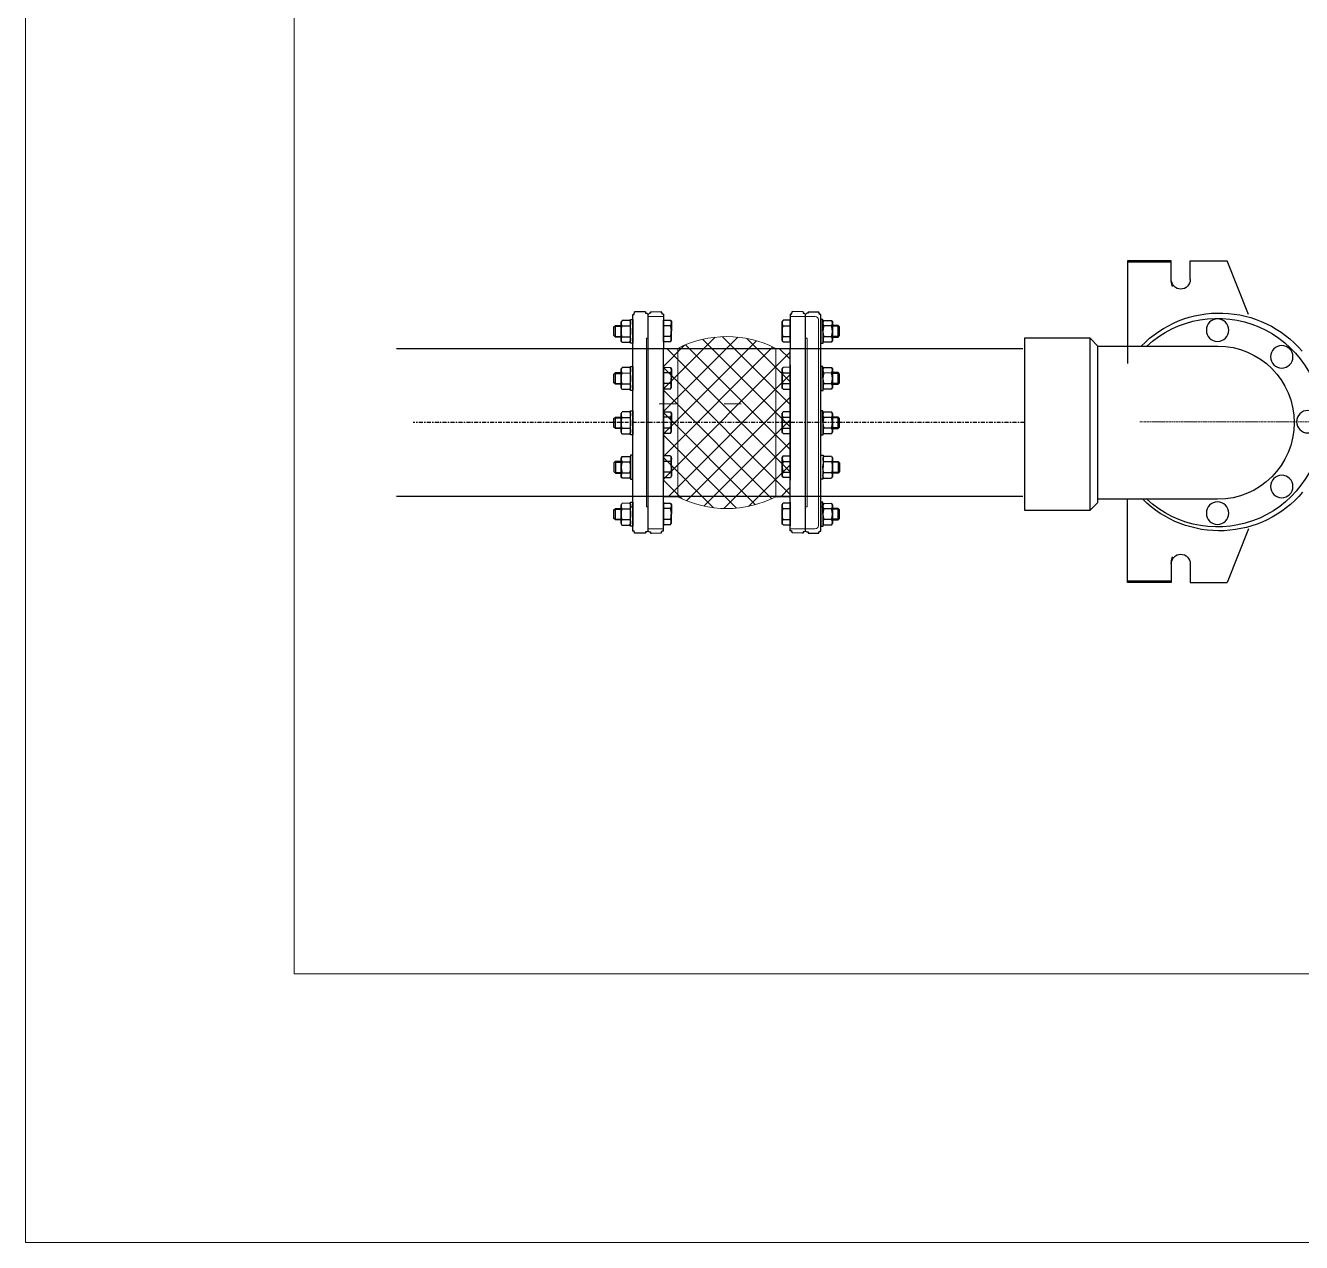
# Model space of a CAD drawing. Header units: millimetres. Extents: x -294625 to 2136527, y -251383 to 128331.
# Drawn here: x 2086064 to 2087014, y -31751 to -30845 of the extents above; entities that cross this region are included whole.
import ezdxf

# ---------------------------------------------------------------- set-up
doc = ezdxf.new("R2010")
doc.units = ezdxf.units.MM
doc.linetypes.add('CENTER', pattern=[3, 1.5, -0.5, 0.5, -0.5])
doc.linetypes.add('CONTINOUS', pattern=[0])
for name, color, linetype, lineweight in [('0-4', 250, 'Continuous', 5), ('01. CẤP NƯỚC LẠNH', 5, 'Continuous', 9), ('ICE-BP', 4, 'Continuous', 25), ('ICE-CENTER', 8, 'CENTER', 0), ('N2-PK-TB', 2, 'Continuous', 20), ('N4-OTHER1', 143, 'CONTINOUS', 15)]:
    doc.layers.add(name, color=color, linetype=linetype, lineweight=lineweight)
doc.layers.add('H-N-FITTING-35', color=2, linetype='Continuous')
doc.layers.add('ICE-CEN', color=8, linetype='CENTER')

# ---------------------------------------------------------------- blocks, each defined once
blk = doc.blocks.new('N-HOGGAMUA')
at = {"layer": 'N2-PK-TB'}
for points in [[(-316.6666666658712, -316.6666666670744), (316.6666666674428, -316.6666666670744), (316.6666666674428, 316.6666666662591), (-316.6666666658712, 316.6666666662591)], [(-249.9999999991851, -250.0000000004079), (250.0000000007567, -250.0000000004079), (250.0000000007567, 249.9999999995921), (-249.9999999992433, 249.9999999995921)]]:
    blk.add_lwpolyline(points, close=True, dxfattribs=at)
blk = doc.blocks.new('WPP')
at = {"layer": 'H-N-FITTING-35', "ltscale": 1000}
for p, q in [((137867.8900383522, -19824.61452372225, 5.101671538996662), (137806.674869258, -19848.78224829961, 5.101671538996662)), ((138111.4602864941, -19824.61452372225, 5.101671538996662), (138172.6754555884, -19848.78224829961, 5.101671538996662)), ((137806.6748692582, -19890.89679818391, 5.101671538996662), (137806.674869258, -19848.78224829961, 5.101671538996662)), ((138172.6754555879, -19890.89679818391, 5.101671538996662), (138172.6754555884, -19848.78224829961, 5.101671538996662)), ((137828.1929951864, -19890.89679818381, 5.101671538996662), (137806.6748692582, -19890.89679818391, 5.101671538996662)), ((138151.1573296599, -19890.89679818381, 5.101671538996662), (138172.6754555879, -19890.89679818391, 5.101671538996662)), ((137806.6748692584, -19912.41492411209, 5.101671538996662), (137806.6748692589, -19962.09057880922, 5.101671538996662)), ((137828.1929951867, -19912.41492411199, 5.101671538996662), (137806.6748692584, -19912.41492411209, 5.101671538996662)), ((137808.4811742709, -19912.41492411209, 5.101671538996662), (137808.4811742711, -19962.09057880918, 5.101671538996662)), ((137829.9993001989, -19912.4149241119, 5.101671538996662), (137808.4811742709, -19912.41492411209, 5.101671538996662)), ((138149.3510246472, -19912.4149241119, 5.101671538996662), (138170.8691505757, -19912.41492411209, 5.101671538996662)), ((138151.1573296597, -19912.41492411199, 5.101671538996662), (138172.6754555879, -19912.41492411209, 5.101671538996662)), ((138170.8691505757, -19912.41492411209, 5.101671538996662), (138170.8691505753, -19962.09057880918, 5.101671538996662)), ((138172.6754555879, -19912.41492411209, 5.101671538996662), (138172.6754555875, -19962.09057880922, 5.101671538996662)), ((137806.6748692589, -19962.09057880922, 5.101671538996662), (137901.5030146344, -19962.09057880854, 5.101671538996662)), ((137808.4811742711, -19962.09057880918, 5.101671538996662), (137901.5030146344, -19962.09057880849, 5.101671538996662)), ((138170.8691505753, -19962.09057880918, 5.101671538996662), (138055.876644141, -19962.09057880827, 5.101671538996662)), ((138172.6754555875, -19962.09057880922, 5.101671538996662), (138075.612105544, -19962.09057880849, 5.101671538996662))]:
    blk.add_line(p, q, dxfattribs=at)
for centre in [(137989.6751624232, -19757.13304738411, 5.101671538996662), (137916.0371838799, -19786.84874105311, 5.101671538996662), (138063.3131409665, -19786.84874105311, 5.101671538996662), (137885.6154023509, -19859.76447954289, 5.101671538996662), (138093.7349224952, -19859.76447954289, 5.101671538996662)]:
    blk.add_circle(centre, 12.76562754309999, dxfattribs=at)
for centre, radius, start, end in [((137988.5576796732, -19859.76447954289, 5.101671538996662), 118.6006671621937, 89.46013800716291, 222.775952313052), ((137988.5576796732, -19859.76447954289, 5.101671538996662), 118.6006671621937, 317.2238775557592, 89.46013800716291), ((137989.4061858577, -19857.71087513753, 5.101671538996662), 123.8007845188589, 130.2748624531986, 224.7620520992884), ((137989.4061858577, -19857.71087513753, 5.101671538996662), 123.8007845188589, 314.1331150621268, 49.39802250413911), ((137828.1929951867, -19901.65586114784, 5.101671538996662), 10.75906296411169, 270, 90), ((138151.1573296599, -19901.65586114784, 5.101671538996662), 10.75906296411169, 90, 270), ((137829.9993001989, -19901.65586114784, 5.101671538996662), 10.75906296411169, 270, 304.8512962602958), ((138149.3510246475, -19901.65586114784, 5.101671538996662), 10.75906296411169, 235.1487037397042, 270)]:
    blk.add_arc(centre, radius, start, end, dxfattribs=at)
at = {"layer": 'ICE-BP', "ltscale": 1000}
for p, q in [((137901.5030146337, -19859.76913900491, 5.101671538996662), (137901.5030146346, -19995.95842550977, 5.101671538996662)), ((138075.6121055442, -19995.95842550864, 5.101671538996662), (138075.6121055433, -19859.56036376228, 5.101671538996662)), ((137889.0327874392, -20004.84315494281, 5.101671538998995), (137897.9175168725, -19995.95842550977, 5.101671538998995)), ((137889.0327874392, -20004.84315494281, 5.101671538998995), (138084.4968349778, -20004.84315494154, 5.101671538998995)), ((137889.0327874394, -20079.47488218531, 5.101671538998995), (137889.0327874392, -20004.84315494281, 5.101671538998995)), ((137897.9175168725, -19995.95842550977, 5.101671538998995), (138075.6121055442, -19995.95842550864, 5.101671538998995)), ((138075.6121055442, -19995.95842550864, 5.101671538998995), (138084.4968349778, -20004.84315494154, 5.101671538998995)), ((138084.4968349778, -20004.84315494154, 5.101671538998995), (138084.4968349782, -20079.47488218409, 5.101671538998995)), ((138084.4968349782, -20079.47488218409, 5.101671538998995), (137889.0327874394, -20079.47488218531, 5.101671538998995)), ((137904.5575600856, -20081.31103877045, 5.101671538998651), (137904.5860417234, -20793.38504935915, 5.101671538970926)), ((138072.5575600856, -20081.31103877045, 5.101671538998651), (138072.5860437867, -20793.41022166381, 5.101671538970924))]:
    blk.add_line(p, q, dxfattribs=at)
blk.add_arc((137988.5576796732, -19859.76447954289, 5.101671538996662), 87.05466516408475, 0.1343406795807276, 180.0030666644117, dxfattribs=at)
at = {"layer": 'ICE-CEN', "ltscale": 3}
blk.add_line((137988.5575600883, -20079.47488218467, 5.101671538996317), (137988.6346818327, -20774.6518731673, 5.101671538993015), dxfattribs=at)
at = {"layer": 'ICE-CENTER', "color": 8}
blk.add_line((137989.6751624232, -19948.32940109535, 5.101671538996662), (137989.6751624232, -18678.53364438631, 5.101671538996662), dxfattribs=at)
blk = doc.blocks.new('ExpSin8')
h = blk.add_hatch()
h.set_pattern_fill('ANSI37', color=8, scale=198, angle=-1.272221872585407e-14, style=0)
h.set_pattern_definition([(44.99999999999999, (2.640000000001227, -165), (-17.50089283436705, 17.50089283436706), []), (135, (2.640000000001227, -165), (-17.50089283436706, -17.50089283436705), [])])
h.paths.add_polyline_path([(201.1600000000017, 115.3335341203565, 0.2403685120750965), (48.84000000000106, 115.3335341203565), (48.84000000000014, -115.3335341203565, 0.2403685120750964), (201.1600000000008, -115.3335341203565)])
h.paths.add_polyline_path([(26.39999999999963, -115.3335341203565), (48.84000000000015, -115.3335341203565), (48.84000000000106, 115.3335341203565), (26.40000000000056, 115.3335341203565)])
h.paths.add_polyline_path([(201.1600000000016, 115.3335341203565), (201.1600000000007, -115.3335341203565), (223.6000000000003, -115.3335341203565), (223.6000000000012, 115.3335341203565)])
for points in [[(2.640000000001227, -165), (26.40000000000054, -165), (26.40000000000056, 165), (2.640000000001247, 165)], [(247.3600000000015, -165), (223.6000000000013, -165), (223.6000000000013, 165), (247.3600000000015, 165)], [(2.640000000001245, 131), (9.175158733904648e-13, 131), (-8.021171617536571e-15, -131), (2.640000000000319, -131)], [(247.3600000000015, 131), (250.0000000000009, 131), (250, -131), (247.3600000000006, -131)]]:
    blk.add_lwpolyline(points, close=True)
at = {"color": 8}
for points in [[(26.40000000000055, 115.3335341203565), (48.84000000000106, 115.3335341203565), (48.84000000000014, -115.3335341203565), (26.39999999999963, -115.3335341203565)], [(223.6000000000013, 115.3335341203565), (201.1600000000017, 115.3335341203565), (201.1600000000008, -115.3335341203565), (223.6000000000004, -115.3335341203565)]]:
    blk.add_lwpolyline(points, close=True, dxfattribs=at)
for centre, start, end in [((125.0000000000009, -33.9366456874268), 62.96860828674399, 117.031391713256), ((125, 33.93664568742678), 242.968608286744, 297.031391713256)]:
    blk.add_arc(centre, 167.5766456874225, start, end)
blk = doc.blocks.new('NUT')
at = {"linetype": 'Continuous'}
for p, q in [((-14.70091237503925, 12.07607484380605), (-13.10062706212034, 13)), ((-14.70091237503925, 0.9239251561939454), (-13.10062706212034, 0)), ((-7.50555349946535, 1.106895198335224), (-7.505553499465123, 11.89310480166478)), ((7.505553499465123, 1.106895198335224), (7.505553499465123, 11.89310480166478)), ((14.70091237503925, 12.07607484380605), (13.10062706212034, 13)), ((14.70091237503925, 0.9239251561939454), (13.10062706212034, 0))]:
    blk.add_line(p, q, dxfattribs=at)
blk.add_lwpolyline([(-16.5, 16), (-16.5, 13), (16.5, 13), (16.5, 16)], close=True)
for points in [[(-15, 1.106895198335224), (-15, 11.89310480166478)], [(-13.10062706212034, 13), (13.10062706212034, 13)], [(-13.10062706212034, 0), (13.10062706212034, 0)], [(13.10062706212034, 0), (-13.10062706212011, 0)], [(15, 11.89310480166478), (15, 1.106895198335224)]]:
    blk.add_lwpolyline(points, dxfattribs=at)
for centre, radius, start, end in [((-11.25277674973267, 6.103728749386619), 6.896271250613385, 57.08669084495057, 122.9133091550494), ((-11.25277674973267, 6.896271250613381), 6.896271250613385, 237.0866908449506, 302.9133091550494), ((0, -13), 26, 73.22134511903967, 106.7786548809604), ((0, 26), 26, 253.2213451190396, 286.7786548809603), ((11.25277674973267, 6.103728749386619), 6.896271250613385, 57.08669084495057, 122.9133091550494), ((11.25277674973267, 6.896271250613381), 6.896271250613385, 237.0866908449506, 302.9133091550494)]:
    blk.add_arc(centre, radius, start, end, dxfattribs=at)

msp = doc.modelspace()

# ---------------------------------------------------------------- linework, layer by layer
at = {"layer": '0-4'}
for p, q in [((2086548.436814684, -31126.872438222, -0.4914801506429822), (2086535.793136524, -31126.872438222, -0.4914801506429822)), ((2086596.753974565, -31126.872438222, -0.4914801506429822), (2086584.110296404, -31126.872438222, -0.4914801506429822))]:
    msp.add_line(p, q, dxfattribs=at)
at = {"layer": '01. CẤP NƯỚC LẠNH', "elevation": -0.4914801506429822}
msp.add_lwpolyline([(2086644.76416319, -31219.92694185517), (2086644.764163189, -31061.87163304986), (2086651.948495321, -31061.87163304287, -0.414213562373095), (2086654.34327275, -31064.26641044888), (2086654.343272798, -31217.53216443729, -0.414213562373095), (2086651.948495549, -31219.92694184819)], format="xyb", close=True, dxfattribs=at)
at = {"layer": 'H-N-FITTING-35', "ltscale": 1000}
for p, q in [((2086538.963768201, -31063.91689851444), (2086538.919657507, -31081.69549597549)), ((2086544.389802129, -31064.89961722173), (2086544.885423454, -31065.76299853629)), ((2086627.915233828, -31064.89961722173), (2086627.419612502, -31065.76299853629)), ((2086633.341267756, -31063.91689851444), (2086633.38537845, -31081.69549597549)), ((2086544.281609917, -31068.77583898214), (2086538.951745435, -31068.76261499088)), ((2086544.885423454, -31065.76299853629), (2086544.850400561, -31079.87880308303)), ((2086544.850400561, -31079.87880308303), (2086544.885423454, -31065.76299853629)), ((2086627.419612502, -31065.76299853629), (2086627.454635396, -31079.87880308303)), ((2086627.454635396, -31079.87880308303), (2086627.419612502, -31065.76299853629)), ((2086628.02342604, -31068.77583898214), (2086633.353290522, -31068.76261499088)), ((2086544.261544755, -31076.86300349078), (2086538.931680273, -31076.84977949929)), ((2086544.350501072, -31080.73971439881), (2086544.850400561, -31079.87880308303)), ((2086627.954534885, -31080.73971439881), (2086627.454635396, -31079.87880308303)), ((2086628.043491202, -31076.86300349078), (2086633.373355684, -31076.84977949929)), ((2086538.963768201, -31098.95907064277), (2086538.919657507, -31116.7376681036)), ((2086538.941712854, -31098.01936380082, -0.7140397586749914), (2086538.941712854, -31183.77765733661, -0.7140397586749914)), ((2086544.389802129, -31099.94178934983), (2086544.885423454, -31100.80517066439)), ((2086544.885423454, -31100.80517066439), (2086544.850400561, -31114.92097521137)), ((2086544.850400561, -31114.92097521137), (2086544.885423454, -31100.80517066439)), ((2086627.915233828, -31099.94178934983), (2086627.419612502, -31100.80517066439)), ((2086627.419612502, -31100.80517066439), (2086627.454635396, -31114.92097521137)), ((2086627.454635396, -31114.92097521137), (2086627.419612502, -31100.80517066439)), ((2086633.341267756, -31098.95907064277), (2086633.38537845, -31116.7376681036)), ((2086633.363323103, -31098.01936380082, -0.7140397586749914), (2086633.363323103, -31183.77765733661, -0.7140397586749914)), ((2086544.261544755, -31111.90517561865), (2086538.931680273, -31111.89195162739)), ((2086544.281609917, -31103.81801111047), (2086538.951745435, -31103.80478711898)), ((2086628.02342604, -31103.81801111047), (2086633.353290522, -31103.80478711898)), ((2086628.043491202, -31111.90517561865), (2086633.373355684, -31111.89195162739)), ((2086544.350501072, -31115.78188652714), (2086544.850400561, -31114.92097521137)), ((2086627.954534885, -31115.78188652714), (2086627.454635396, -31114.92097521137)), ((2086538.963768201, -31132.01175160526), (2086538.919657507, -31149.79034906608)), ((2086544.281609917, -31136.87069207296), (2086538.951745435, -31136.85746808146)), ((2086544.389802129, -31132.99447031232), (2086544.885423454, -31133.85785162711)), ((2086544.885423454, -31133.85785162711), (2086544.850400561, -31147.97365617362)), ((2086544.850400561, -31147.97365617362), (2086544.885423454, -31133.85785162711)), ((2086627.915233828, -31132.99447031232), (2086627.419612502, -31133.85785162711)), ((2086627.419612502, -31133.85785162711), (2086627.454635396, -31147.97365617362)), ((2086627.454635396, -31147.97365617362), (2086627.419612502, -31133.85785162711)), ((2086628.02342604, -31136.87069207296), (2086633.353290522, -31136.85746808146)), ((2086633.341267756, -31132.01175160526), (2086633.38537845, -31149.79034906608)), ((2086544.261544755, -31144.95785658137), (2086538.931680273, -31144.94463258988)), ((2086544.350501072, -31148.83456748963), (2086544.850400561, -31147.97365617362)), ((2086627.954534885, -31148.83456748963), (2086627.454635396, -31147.97365617362)), ((2086628.043491202, -31144.95785658137), (2086633.373355684, -31144.94463258988)), ((2086538.968413967, -31182.68777046335), (2086538.922330349, -31164.90917800722)), ((2086544.353279945, -31165.86435690691), (2086544.853274968, -31166.7252127424)), ((2086544.889864319, -31180.84101331589), (2086544.853274968, -31166.7252127424)), ((2086544.853274968, -31166.7252127424), (2086544.889864319, -31180.84101331589)), ((2086627.415171638, -31180.84101331589), (2086627.451760989, -31166.7252127424)), ((2086627.451760989, -31166.7252127424), (2086627.415171638, -31180.84101331589)), ((2086627.951756012, -31165.86435690691), (2086627.451760989, -31166.7252127424)), ((2086633.33662199, -31182.68777046335), (2086633.382705608, -31164.90917800722)), ((2086544.264753835, -31169.74107766274), (2086538.934890853, -31169.75489311927)), ((2086544.285716444, -31177.82823989476), (2086538.955853463, -31177.8420553513)), ((2086628.019319513, -31177.82823989476), (2086633.349182494, -31177.8420553513)), ((2086628.040282122, -31169.74107766274), (2086633.370145104, -31169.75489311927)), ((2086544.394338808, -31181.70444962505), (2086544.889864319, -31180.84101331589)), ((2086627.910697149, -31181.70444962505), (2086627.415171638, -31180.84101331589)), ((2086514.976355732, -31203.6090734888), (2086516.157311097, -31203.60907348833)), ((2086538.963768201, -31200.01283813227), (2086538.919657507, -31217.7914355931)), ((2086544.281609917, -31204.87177859998), (2086538.951745435, -31204.85855460848)), ((2086544.389802129, -31200.99555683933), (2086544.885423454, -31201.85893815389)), ((2086544.885423454, -31201.85893815389), (2086544.850400561, -31215.97474270064)), ((2086544.850400561, -31215.97474270064), (2086544.885423454, -31201.85893815389)), ((2086627.915233828, -31200.99555683933), (2086627.419612502, -31201.85893815389)), ((2086627.419612502, -31201.85893815389), (2086627.454635396, -31215.97474270064)), ((2086627.454635396, -31215.97474270064), (2086627.419612502, -31201.85893815389)), ((2086628.02342604, -31204.87177859998), (2086633.353290522, -31204.85855460848)), ((2086633.341267756, -31200.01283813227), (2086633.38537845, -31217.7914355931)), ((2086657.328680224, -31203.6090734888), (2086656.14772486, -31203.60907348833)), ((2086544.261544755, -31212.95894310839), (2086538.931680273, -31212.94571911689)), ((2086544.350501072, -31216.83565401641), (2086544.850400561, -31215.97474270064)), ((2086627.954534885, -31216.83565401641), (2086627.454635396, -31215.97474270064)), ((2086628.043491202, -31212.95894310839), (2086633.373355684, -31212.94571911689))]:
    msp.add_line(p, q, dxfattribs=at)
at = {"layer": 'H-N-FITTING-35', "ltscale": 1000, "elevation": -0.4914801506429822}
for points in [[(2086516.150907159, -31221.75837761519), (2086516.150907159, -31060.40752136736)], [(2086516.150907159, -31060.40752136736), (2086516.150907159, -31060.40752136736)], [(2086516.150907159, -31060.40752136736), (2086516.150907159, -31060.40752136736)], [(2086516.150907159, -31060.40752136736), (2086517.086274441, -31060.40752136736)], [(2086517.086274441, -31060.40752136736), (2086517.086274441, -31059.47215408488)], [(2086517.086274441, -31059.47215408488), (2086517.086274441, -31059.47215408488)], [(2086517.086274441, -31059.47215408488), (2086517.086274441, -31059.47215408488)], [(2086517.086274441, -31059.47215408488), (2086517.086274441, -31059.47215408488)], [(2086517.086274441, -31059.47215408488), (2086517.553958083, -31059.47215408488)], [(2086517.553958083, -31059.47215408488), (2086517.553958083, -31058.53678680217)], [(2086525.670138202, -31058.53678680217), (2086517.553958083, -31058.53678680217)], [(2086525.670138202, -31058.53678680217), (2086517.553958083, -31058.53678680217)], [(2086525.670138202, -31058.53678680217), (2086517.553958083, -31058.53678680217)], [(2086525.670138202, -31058.53678680217), (2086525.670138202, -31058.53678680217)], [(2086525.670138202, -31058.53678680217), (2086525.670138202, -31058.53678680217)], [(2086525.670138202, -31058.53678680217), (2086525.670138202, -31059.47215408488)], [(2086525.670138202, -31059.47215408488), (2086526.605505485, -31059.47215408488)], [(2086526.605505485, -31059.47215408488), (2086526.605505485, -31059.47215408488)], [(2086526.605505485, -31059.47215408488), (2086526.605505485, -31059.47215408488)], [(2086526.605505485, -31059.47215408488), (2086526.605505485, -31059.47215408488)], [(2086526.605505485, -31059.47215408488), (2086527.540872767, -31060.40752136736)], [(2086528.47624005, -31059.47215408488), (2086527.540872767, -31060.40752136736)], [(2086527.540872767, -31060.40752136736), (2086527.540872767, -31060.40752136736)], [(2086527.540872767, -31060.40752136736), (2086527.540872767, -31060.40752136736)], [(2086527.540872767, -31221.75837761519), (2086527.540872767, -31060.40752136736)], [(2086529.411607333, -31059.47215408488), (2086528.47624005, -31059.47215408488)], [(2086528.47624005, -31059.47215408488), (2086528.47624005, -31059.47215408488)], [(2086528.47624005, -31059.47215408488), (2086528.47624005, -31059.47215408488)], [(2086528.47624005, -31059.47215408488), (2086528.47624005, -31059.47215408488)], [(2086529.411607333, -31058.53678680217), (2086537.537357476, -31058.26871314581)], [(2086529.411607333, -31058.53678680217), (2086537.537357476, -31058.26871314581)], [(2086529.411607333, -31058.53678680217), (2086537.537357476, -31058.26871314581)], [(2086529.411607333, -31058.53678680217), (2086529.411607333, -31058.53678680217)], [(2086529.411607333, -31058.53678680217), (2086529.411607333, -31058.53678680217)], [(2086529.411607333, -31058.53678680217), (2086529.411607333, -31059.47215408488)], [(2086537.537357476, -31059.20408042852), (2086537.537357476, -31058.26871314581)], [(2086538.005041118, -31059.20408042852), (2086537.537357476, -31059.20408042852)], [(2086538.005041118, -31060.13944771123), (2086538.005041118, -31059.20408042852)], [(2086538.005041118, -31059.20408042852), (2086538.005041118, -31059.20408042852)], [(2086538.005041118, -31059.20408042852), (2086538.005041118, -31059.20408042852)], [(2086538.005041118, -31059.20408042852), (2086538.005041118, -31059.20408042852)], [(2086538.9404084, -31060.13944771123), (2086538.005041118, -31060.13944771123)], [(2086538.9404084, -31060.13944771123), (2086538.9404084, -31060.13944771123)], [(2086538.9404084, -31060.13944771123), (2086538.9404084, -31060.13944771123)], [(2086538.9404084, -31060.13944771123), (2086538.9404084, -31086.32973162393)], [(2086538.9404084, -31060.13944771123), (2086538.9404084, -31086.32973162393)], [(2086538.9404084, -31060.13944771123), (2086538.9404084, -31086.32973162393)], [(2086633.364627557, -31060.13944771123), (2086633.364627557, -31060.13944771123)], [(2086633.364627557, -31060.13944771123), (2086633.364627557, -31060.13944771123)], [(2086633.364627557, -31060.13944771123), (2086634.299994839, -31060.13944771123)], [(2086633.364627557, -31060.13944771123), (2086633.364627557, -31086.32973162393)], [(2086633.364627557, -31060.13944771123), (2086633.364627557, -31086.32973162393)], [(2086633.364627557, -31060.13944771123), (2086633.364627557, -31086.32973162393)], [(2086634.299994839, -31060.13944771123), (2086634.299994839, -31059.20408042852)], [(2086634.299994839, -31059.20408042852), (2086634.299994839, -31059.20408042852)], [(2086634.299994839, -31059.20408042852), (2086634.299994839, -31059.20408042852)], [(2086634.299994839, -31059.20408042852), (2086634.299994839, -31059.20408042852)], [(2086634.299994839, -31059.20408042852), (2086634.767678481, -31059.20408042852)], [(2086634.767678481, -31059.20408042852), (2086634.767678481, -31058.26871314581)], [(2086642.893428624, -31058.53678680217), (2086634.767678481, -31058.26871314581)], [(2086642.893428624, -31058.53678680217), (2086634.767678481, -31058.26871314581)], [(2086642.893428624, -31058.53678680217), (2086634.767678481, -31058.26871314581)], [(2086642.893428624, -31058.53678680217), (2086642.893428624, -31058.53678680217)], [(2086642.893428624, -31058.53678680217), (2086642.893428624, -31058.53678680217)], [(2086642.893428624, -31058.53678680217), (2086642.893428624, -31059.47215408488)], [(2086642.893428624, -31059.47215408488), (2086643.828795907, -31059.47215408488)], [(2086643.828795907, -31059.47215408488), (2086643.828795907, -31059.47215408488)], [(2086643.828795907, -31059.47215408488), (2086643.828795907, -31059.47215408488)], [(2086643.828795907, -31059.47215408488), (2086643.828795907, -31059.47215408488)], [(2086643.828795907, -31059.47215408488), (2086644.76416319, -31060.40752136736)], [(2086645.699530472, -31059.47215408488), (2086644.76416319, -31060.40752136736)], [(2086644.76416319, -31060.40752136736), (2086644.76416319, -31060.40752136736)], [(2086644.76416319, -31221.75837761519), (2086644.76416319, -31060.40752136736)], [(2086644.76416319, -31221.75837761519), (2086644.76416319, -31060.40752136736)], [(2086644.76416319, -31221.75837761519), (2086644.76416319, -31060.40752136736)], [(2086644.76416319, -31060.40752136736), (2086644.76416319, -31060.40752136736)], [(2086644.76416319, -31221.75837761519), (2086644.76416319, -31060.40752136736)], [(2086644.76416319, -31221.75837761519), (2086644.76416319, -31060.40752136736)], [(2086644.76416319, -31221.75837761519), (2086644.76416319, -31060.40752136736)], [(2086646.634897755, -31059.47215408488), (2086645.699530472, -31059.47215408488)], [(2086645.699530472, -31059.47215408488), (2086645.699530472, -31059.47215408488)], [(2086645.699530472, -31059.47215408488), (2086645.699530472, -31059.47215408488)], [(2086645.699530472, -31059.47215408488), (2086645.699530472, -31059.47215408488)], [(2086646.634897755, -31058.53678680217), (2086654.751077874, -31058.53678680217)], [(2086646.634897755, -31058.53678680217), (2086654.751077874, -31058.53678680217)], [(2086646.634897755, -31058.53678680217), (2086654.751077874, -31058.53678680217)], [(2086646.634897755, -31058.53678680217), (2086646.634897755, -31058.53678680217)], [(2086646.634897755, -31058.53678680217), (2086646.634897755, -31058.53678680217)], [(2086646.634897755, -31058.53678680217), (2086646.634897755, -31059.47215408488)], [(2086654.751077874, -31059.47215408488), (2086654.751077874, -31058.53678680217)], [(2086655.218761516, -31059.47215408488), (2086654.751077874, -31059.47215408488)], [(2086655.218761516, -31060.40752136736), (2086655.218761516, -31059.47215408488)], [(2086655.218761516, -31059.47215408488), (2086655.218761516, -31059.47215408488)], [(2086655.218761516, -31059.47215408488), (2086655.218761516, -31059.47215408488)], [(2086655.218761516, -31059.47215408488), (2086655.218761516, -31059.47215408488)], [(2086656.154128798, -31060.40752136736), (2086655.218761516, -31060.40752136736)], [(2086656.154128798, -31221.75837761519), (2086656.154128798, -31060.40752136736)], [(2086656.154128798, -31060.40752136736), (2086656.154128798, -31060.40752136736)], [(2086656.154128798, -31060.40752136736), (2086656.154128798, -31060.40752136736)], [(2086538.9404084, -31221.49030395882), (2086538.9404084, -31086.32973162393)], [(2086633.364627557, -31221.49030395882), (2086633.364627557, -31086.32973162393)], [(2086516.150907159, -31221.75837761519), (2086516.150907159, -31194.16504277854)], [(2086538.9404084, -31221.49030395882), (2086538.9404084, -31193.89696912217)], [(2086538.9404084, -31221.49030395882), (2086538.9404084, -31193.89696912217)], [(2086633.364627557, -31221.49030395882), (2086633.364627557, -31193.89696912217)], [(2086633.364627557, -31221.49030395882), (2086633.364627557, -31193.89696912217)], [(2086656.154128798, -31221.75837761519), (2086656.154128798, -31194.16504277854)], [(2086517.086274441, -31221.75837761519), (2086516.150907159, -31221.75837761519)], [(2086516.150907159, -31221.75837761519), (2086516.150907159, -31221.75837761519)], [(2086517.086274441, -31222.22606125643), (2086517.086274441, -31221.75837761519)], [(2086517.553958083, -31222.22606125643), (2086517.086274441, -31222.22606125643)], [(2086517.086274441, -31222.22606125643), (2086517.086274441, -31222.22606125643)], [(2086517.086274441, -31222.22606125643), (2086517.086274441, -31222.22606125643)], [(2086517.086274441, -31222.22606125643), (2086517.086274441, -31222.22606125643)], [(2086517.553958083, -31223.16142853891), (2086517.553958083, -31222.22606125643)], [(2086525.670138202, -31223.16142853891), (2086517.553958083, -31223.16142853891)], [(2086525.670138202, -31223.16142853891), (2086517.553958083, -31223.16142853891)], [(2086525.670138202, -31223.16142853891), (2086517.553958083, -31223.16142853891)], [(2086517.553958083, -31223.16142853891), (2086517.553958083, -31223.16142853891)], [(2086525.670138202, -31223.16142853891), (2086525.202454561, -31223.16142853891)], [(2086526.605505485, -31222.22606125643), (2086525.670138202, -31222.22606125643)], [(2086525.670138202, -31222.22606125643), (2086525.670138202, -31222.22606125643)], [(2086525.670138202, -31222.22606125643), (2086525.670138202, -31223.16142853891)], [(2086525.670138202, -31223.16142853891), (2086525.670138202, -31223.16142853891)], [(2086527.540872767, -31221.75837761519), (2086526.605505485, -31222.22606125643)], [(2086526.605505485, -31222.22606125643), (2086526.605505485, -31222.22606125643)], [(2086526.605505485, -31222.22606125643), (2086526.605505485, -31222.22606125643)], [(2086527.540872767, -31221.75837761519), (2086527.540872767, -31221.75837761519)], [(2086527.540872767, -31221.75837761519), (2086527.540872767, -31221.75837761519)], [(2086527.540872767, -31221.75837761519), (2086527.540872767, -31221.75837761519)], [(2086527.540872767, -31221.75837761519), (2086527.540872767, -31221.75837761519)], [(2086527.540872767, -31221.75837761519), (2086528.47624005, -31222.22606125643)], [(2086528.47624005, -31222.22606125643), (2086528.47624005, -31222.22606125643)], [(2086528.47624005, -31222.22606125643), (2086528.47624005, -31222.22606125643)], [(2086528.47624005, -31222.22606125643), (2086529.411607333, -31222.22606125643)], [(2086529.411607333, -31222.22606125643), (2086529.411607333, -31222.22606125643)], [(2086529.411607333, -31222.22606125643), (2086529.411607333, -31223.16142853891)], [(2086529.411607333, -31223.16142853891), (2086537.537357476, -31222.89335488278)], [(2086529.411607333, -31223.16142853891), (2086537.537357476, -31222.89335488278)], [(2086529.411607333, -31223.16142853891), (2086537.537357476, -31222.89335488278)], [(2086529.411607333, -31223.16142853891), (2086529.411607333, -31223.16142853891)], [(2086529.411607333, -31223.16142853891), (2086529.879290974, -31223.16142853891)], [(2086537.537357476, -31222.89335488278), (2086537.537357476, -31221.9579876003)], [(2086537.537357476, -31221.9579876003), (2086538.005041118, -31221.9579876003)], [(2086537.537357476, -31222.89335488278), (2086537.537357476, -31222.89335488278)], [(2086538.005041118, -31221.9579876003), (2086538.005041118, -31221.49030395882)], [(2086538.005041118, -31221.49030395882), (2086538.9404084, -31221.49030395882)], [(2086538.005041118, -31221.9579876003), (2086538.005041118, -31221.9579876003)], [(2086538.005041118, -31221.9579876003), (2086538.005041118, -31221.9579876003)], [(2086538.005041118, -31221.9579876003), (2086538.005041118, -31221.9579876003)], [(2086538.9404084, -31221.49030395882), (2086538.9404084, -31221.49030395882)], [(2086634.299994839, -31221.49030395882), (2086633.364627557, -31221.49030395882)], [(2086633.364627557, -31221.49030395882), (2086633.364627557, -31221.49030395882)], [(2086634.299994839, -31221.9579876003), (2086634.299994839, -31221.49030395882)], [(2086634.767678481, -31221.9579876003), (2086634.299994839, -31221.9579876003)], [(2086634.299994839, -31221.9579876003), (2086634.299994839, -31221.9579876003)], [(2086634.299994839, -31221.9579876003), (2086634.299994839, -31221.9579876003)], [(2086634.299994839, -31221.9579876003), (2086634.299994839, -31221.9579876003)], [(2086634.767678481, -31222.89335488278), (2086634.767678481, -31221.9579876003)], [(2086642.893428624, -31223.16142853891), (2086634.767678481, -31222.89335488278)], [(2086642.893428624, -31223.16142853891), (2086634.767678481, -31222.89335488278)], [(2086642.893428624, -31223.16142853891), (2086634.767678481, -31222.89335488278)], [(2086634.767678481, -31222.89335488278), (2086634.767678481, -31222.89335488278)], [(2086642.893428624, -31223.16142853891), (2086642.425744983, -31223.16142853891)], [(2086643.828795907, -31222.22606125643), (2086642.893428624, -31222.22606125643)], [(2086642.893428624, -31222.22606125643), (2086642.893428624, -31222.22606125643)], [(2086642.893428624, -31222.22606125643), (2086642.893428624, -31223.16142853891)], [(2086642.893428624, -31223.16142853891), (2086642.893428624, -31223.16142853891)], [(2086644.76416319, -31221.75837761519), (2086643.828795907, -31222.22606125643)], [(2086643.828795907, -31222.22606125643), (2086643.828795907, -31222.22606125643)], [(2086643.828795907, -31222.22606125643), (2086643.828795907, -31222.22606125643)], [(2086644.76416319, -31221.75837761519), (2086644.76416319, -31221.75837761519)], [(2086644.76416319, -31221.75837761519), (2086644.76416319, -31221.75837761519)], [(2086644.76416319, -31221.75837761519), (2086645.699530472, -31222.22606125643)], [(2086644.76416319, -31221.75837761519), (2086644.76416319, -31221.75837761519)], [(2086644.76416319, -31221.75837761519), (2086644.76416319, -31221.75837761519)], [(2086645.699530472, -31222.22606125643), (2086645.699530472, -31222.22606125643)], [(2086645.699530472, -31222.22606125643), (2086645.699530472, -31222.22606125643)], [(2086645.699530472, -31222.22606125643), (2086646.634897755, -31222.22606125643)], [(2086646.634897755, -31222.22606125643), (2086646.634897755, -31222.22606125643)], [(2086646.634897755, -31222.22606125643), (2086646.634897755, -31223.16142853891)], [(2086646.634897755, -31223.16142853891), (2086654.751077874, -31223.16142853891)], [(2086646.634897755, -31223.16142853891), (2086654.751077874, -31223.16142853891)], [(2086646.634897755, -31223.16142853891), (2086654.751077874, -31223.16142853891)], [(2086646.634897755, -31223.16142853891), (2086646.634897755, -31223.16142853891)], [(2086646.634897755, -31223.16142853891), (2086647.102581396, -31223.16142853891)], [(2086654.751077874, -31223.16142853891), (2086654.751077874, -31222.22606125643)], [(2086654.751077874, -31222.22606125643), (2086655.218761516, -31222.22606125643)], [(2086654.751077874, -31223.16142853891), (2086654.751077874, -31223.16142853891)], [(2086655.218761516, -31222.22606125643), (2086655.218761516, -31221.75837761519)], [(2086655.218761516, -31221.75837761519), (2086656.154128798, -31221.75837761519)], [(2086655.218761516, -31222.22606125643), (2086655.218761516, -31222.22606125643)], [(2086655.218761516, -31222.22606125643), (2086655.218761516, -31222.22606125643)], [(2086655.218761516, -31222.22606125643), (2086655.218761516, -31222.22606125643)], [(2086656.154128798, -31221.75837761519), (2086656.154128798, -31221.75837761519)]]:
    msp.add_lwpolyline(points, dxfattribs=at)
at = {"layer": 'H-N-FITTING-35', "ltscale": 1000}
for points in [[(2086538.921662539, -31080.88737790921), (2086538.961763169, -31064.72501658095)], [(2086538.961763169, -31064.72501658095), (2086544.291627651, -31064.73824057245)], [(2086633.343272788, -31064.72501658095), (2086628.013408306, -31064.73824057245)], [(2086633.383373418, -31080.88737790921), (2086633.343272788, -31064.72501658095)], [(2086503.21654308, -31077.27620586829), (2086503.237930083, -31068.65627982659)], [(2086503.236593395, -31069.19502520404), (2086507.546556416, -31069.20571870572)], [(2086669.068442561, -31069.19502520404), (2086664.75847954, -31069.20571870572)], [(2086669.088492877, -31077.27620586829), (2086669.067105874, -31068.65627982659)], [(2086503.217879768, -31076.73746049061), (2086507.527842788, -31076.74815399229)], [(2086544.25152702, -31080.90060190047), (2086538.921662539, -31080.88737790921)], [(2086628.053508936, -31080.90060190047), (2086633.383373418, -31080.88737790921)], [(2086669.087156189, -31076.73746049061), (2086664.777193168, -31076.74815399229)], [(2086538.921662539, -31115.92955003708), (2086538.961763169, -31099.76718870905)], [(2086538.961763169, -31099.76718870905), (2086544.291627651, -31099.78041270055)], [(2086633.343272788, -31099.76718870905), (2086628.013408306, -31099.78041270055)], [(2086633.383373418, -31115.92955003708), (2086633.343272788, -31099.76718870905)], [(2086503.21654308, -31112.31837799639), (2086503.237930083, -31103.6984519547)], [(2086503.217879768, -31111.77963261894), (2086507.527842788, -31111.79032612039)], [(2086503.236593395, -31104.23719733238), (2086507.546556416, -31104.24789083406)], [(2086669.068442561, -31104.23719733238), (2086664.75847954, -31104.24789083406)], [(2086669.087156189, -31111.77963261894), (2086664.777193168, -31111.79032612039)], [(2086669.088492877, -31112.31837799639), (2086669.067105874, -31103.6984519547)], [(2086544.25152702, -31115.94277402881), (2086538.921662539, -31115.92955003708)], [(2086628.053508936, -31115.94277402881), (2086633.383373418, -31115.92955003708)], [(2086503.21654308, -31145.37105895887), (2086503.237930083, -31136.75113291742)], [(2086503.236593395, -31137.28987829486), (2086507.546556416, -31137.30057179631)], [(2086538.921662539, -31148.9822309998), (2086538.961763169, -31132.81986967177)], [(2086538.961763169, -31132.81986967177), (2086544.291627651, -31132.83309366304)], [(2086633.343272788, -31132.81986967177), (2086628.013408306, -31132.83309366304)], [(2086633.383373418, -31148.9822309998), (2086633.343272788, -31132.81986967177)], [(2086669.068442561, -31137.28987829486), (2086664.75847954, -31137.30057179631)], [(2086669.088492877, -31145.37105895887), (2086669.067105874, -31136.75113291742)], [(2086503.217879768, -31144.8323135812), (2086507.527842788, -31144.84300708288)], [(2086544.25152702, -31148.99545499129), (2086538.921662539, -31148.9822309998)], [(2086628.053508936, -31148.99545499129), (2086633.383373418, -31148.9822309998)], [(2086669.087156189, -31144.8323135812), (2086664.777193168, -31144.84300708288)], [(2086544.25428804, -31165.70348038949), (2086538.924425059, -31165.71729584603)], [(2086538.924425059, -31165.71729584603), (2086538.966319257, -31181.87965262454)], [(2086628.050747917, -31165.70348038949), (2086633.380610898, -31165.71729584603)], [(2086633.380610898, -31165.71729584603), (2086633.3387167, -31181.87965262454)], [(2086503.219736353, -31169.86941075308), (2086503.242079926, -31178.48933436821)], [(2086503.221132827, -31170.40815597895), (2086507.531094634, -31170.3969841926)], [(2086503.240683453, -31177.9505891421), (2086507.55064526, -31177.93941735598)], [(2086669.064352504, -31177.9505891421), (2086664.754390697, -31177.93941735598)], [(2086669.08390313, -31170.40815597895), (2086664.773941322, -31170.3969841926)], [(2086669.085299603, -31169.86941075308), (2086669.062956031, -31178.48933436821)], [(2086538.966319257, -31181.87965262454), (2086544.296182239, -31181.86583716801)], [(2086633.3387167, -31181.87965262454), (2086628.008853718, -31181.86583716801)], [(2086503.21654308, -31213.37214548589), (2086503.237930083, -31204.7522194442)], [(2086503.236593395, -31205.29096482188), (2086507.546556416, -31205.30165832333)], [(2086538.921662539, -31216.98331752681), (2086538.961763169, -31200.82095619879)], [(2086538.961763169, -31200.82095619879), (2086544.291627651, -31200.83418019005)], [(2086633.343272788, -31200.82095619879), (2086628.013408306, -31200.83418019005)], [(2086633.383373418, -31216.98331752681), (2086633.343272788, -31200.82095619879)], [(2086669.068442561, -31205.29096482188), (2086664.75847954, -31205.30165832333)], [(2086669.088492877, -31213.37214548589), (2086669.067105874, -31204.7522194442)], [(2086503.217879768, -31212.83340010821), (2086507.527842788, -31212.84409360989)], [(2086544.25152702, -31216.99654151808), (2086538.921662539, -31216.98331752681)], [(2086628.053508936, -31216.99654151808), (2086633.383373418, -31216.98331752681)], [(2086669.087156189, -31212.83340010821), (2086664.777193168, -31212.84409360989)]]:
    msp.add_lwpolyline(points, dxfattribs=at)
at = {"layer": 'H-N-FITTING-35', "ltscale": 1000, "elevation": 12.81607606877189}
for points in [[(2086507.526506101, -31077.28689936997), (2086503.21654308, -31077.27620586829), (2086502.1417257, -31076.19604173751), (2086502.157765953, -31069.7310972063), (2086503.237930083, -31068.65627982659), (2086507.547893104, -31068.66697332804)], [(2086664.778529856, -31077.28689936997), (2086669.088492877, -31077.27620586829), (2086670.163310257, -31076.19604173751), (2086670.147270004, -31069.7310972063), (2086669.067105874, -31068.65627982659), (2086664.757142853, -31068.66697332804)], [(2086507.526506101, -31112.32907149784), (2086503.21654308, -31112.31837799639), (2086502.1417257, -31111.23821386584), (2086502.157765953, -31104.77326933463), (2086503.237930083, -31103.6984519547), (2086507.547893104, -31103.70914545638)], [(2086664.778529856, -31112.32907149784), (2086669.088492877, -31112.31837799639), (2086670.163310257, -31111.23821386584), (2086670.147270004, -31104.77326933463), (2086669.067105874, -31103.6984519547), (2086664.757142853, -31103.70914545638)], [(2086507.526506101, -31145.38175246055), (2086503.21654308, -31145.37105895887), (2086502.1417257, -31144.29089482833), (2086502.157765953, -31137.82595029712), (2086503.237930083, -31136.75113291742), (2086507.547893104, -31136.76182641886)], [(2086664.778529856, -31145.38175246055), (2086669.088492877, -31145.37105895887), (2086670.163310257, -31144.29089482833), (2086670.147270004, -31137.82595029712), (2086669.067105874, -31136.75113291742), (2086664.757142853, -31136.76182641886)], [(2086507.529698161, -31169.85823896673), (2086503.219736353, -31169.86941075308), (2086502.145038848, -31170.94969415135), (2086502.161796527, -31177.41463686276), (2086503.242079926, -31178.48933436821), (2086507.552041734, -31178.47816258186)], [(2086664.775337796, -31169.85823896673), (2086669.085299603, -31169.86941075308), (2086670.159997109, -31170.94969415135), (2086670.143239429, -31177.41463686276), (2086669.062956031, -31178.48933436821), (2086664.752994223, -31178.47816258186)], [(2086507.526506101, -31213.38283898757), (2086503.21654308, -31213.37214548589), (2086502.1417257, -31212.29198135535), (2086502.157765953, -31205.8270368239), (2086503.237930083, -31204.7522194442), (2086507.547893104, -31204.76291294565)], [(2086664.778529856, -31213.38283898757), (2086669.088492877, -31213.37214548589), (2086670.163310257, -31212.29198135535), (2086670.147270004, -31205.8270368239), (2086669.067105874, -31204.7522194442), (2086664.757142853, -31204.76291294565)]]:
    msp.add_lwpolyline(points, close=True, dxfattribs=at)
at = {"layer": 'H-N-FITTING-35', "ltscale": 1000}
for centre, major_axis, ratio, start_param, end_param in [((2086541.167619197, -31066.74930118961), (-2.627146135105586, 2.627146135105585), 0.9999999999994582, 3.350064097459301, 4.498955322420188), ((2086530.86053219, -31072.78614692955), (-9.904743741997803, -9.904743741997809), 0.9999999999996336, 2.060870611417176, 2.646556154874023), ((2086541.1375363, -31078.87406410795), (-2.627146135105586, 2.627146135105585), 0.9999999999994582, 3.350064097459301, 4.498955322420188), ((2086541.167619197, -31101.79147331772), (-2.627146135105586, 2.627146135105585), 0.9999999999994582, 3.350064097459301, 4.498955322420188), ((2086541.1375363, -31113.91623623605), (-2.627146135105586, 2.627146135105585), 0.9999999999994582, 3.350064097459301, 4.498955322420188), ((2086530.86053219, -31107.82831905765), (-9.904743741997803, -9.904743741997809), 0.9999999999996336, 2.060870611417176, 2.646556154874023), ((2086530.86053219, -31140.88100002037), (-9.904743741997803, -9.904743741997809), 0.9999999999996336, 2.060870611417176, 2.646556154874023), ((2086541.167619197, -31134.84415428044), (-2.627146135105586, 2.627146135105585), 0.9999999999994582, 3.350064097459301, 4.498955322420188), ((2086541.1375363, -31146.96891719854), (-2.627146135105586, 2.627146135105585), 0.9999999999994582, 3.350064097459301, 4.498955322420188), ((2086631.164513729, -31167.73036373506), (2.62714613510656, -2.62714613510656), 0.9999999999984877, 3.349953125571084, 4.498844350532558), ((2086631.133085325, -31179.85512324033), (2.62714613510656, -2.62714613510656), 0.9999999999984877, 3.349953125571084, 4.498844350532558), ((2086641.440842188, -31173.81942133448), (9.90474374200529, 9.904743742005287), 0.99999999999992, 2.0607596395285, 2.646445182986782), ((2086530.86053219, -31208.88208654738), (-9.904743741997803, -9.904743741997809), 0.9999999999996336, 2.060870611417176, 2.646556154874023), ((2086541.167619197, -31202.84524080745), (-2.627146135105586, 2.627146135105585), 0.9999999999994582, 3.350064097459301, 4.498955322420188), ((2086541.1375363, -31214.97000372555), (-2.627146135105586, 2.627146135105585), 0.9999999999994582, 3.350064097459301, 4.498955322420188)]:
    msp.add_ellipse(centre, major_axis=major_axis, ratio=ratio, start_param=start_param, end_param=end_param, dxfattribs=at)
at = {"layer": 'H-N-FITTING-35', "ltscale": 1000, "extrusion": (0, 0, -1)}
for centre, major_axis, ratio, start_param, end_param in [((2086631.13741676, -31066.74930118961), (2.627146135105585, 2.627146135105586), 0.9999999999994582, 3.350064097459301, 4.498955322420188), ((2086641.444503767, -31072.78614692955), (9.904743741997809, -9.904743741997803), 0.9999999999996336, 2.060870611417176, 2.646556154874023), ((2086631.167499657, -31078.87406410795), (2.627146135105585, 2.627146135105586), 0.9999999999994582, 3.350064097459301, 4.498955322420188), ((2086631.13741676, -31101.79147331772), (2.627146135105585, 2.627146135105586), 0.9999999999994582, 3.350064097459301, 4.498955322420188), ((2086641.444503767, -31107.82831905765), (9.904743741997809, -9.904743741997803), 0.9999999999996336, 2.060870611417176, 2.646556154874023), ((2086631.167499657, -31113.91623623605), (2.627146135105585, 2.627146135105586), 0.9999999999994582, 3.350064097459301, 4.498955322420188), ((2086631.13741676, -31134.84415428044), (2.627146135105585, 2.627146135105586), 0.9999999999994582, 3.350064097459301, 4.498955322420188), ((2086641.444503767, -31140.88100002037), (9.904743741997809, -9.904743741997803), 0.9999999999996336, 2.060870611417176, 2.646556154874023), ((2086631.167499657, -31146.96891719854), (2.627146135105585, 2.627146135105586), 0.9999999999994582, 3.350064097459301, 4.498955322420188), ((2086530.864193768, -31173.81942133448), (-9.904743742005294, 9.904743742005284), 0.99999999999992, 2.0607596395285, 2.646445182986782), ((2086631.13741676, -31202.84524080745), (2.627146135105585, 2.627146135105586), 0.9999999999994582, 3.350064097459301, 4.498955322420188), ((2086641.444503767, -31208.88208654738), (9.904743741997809, -9.904743741997803), 0.9999999999996336, 2.060870611417176, 2.646556154874023), ((2086631.167499657, -31214.97000372555), (2.627146135105585, 2.627146135105586), 0.9999999999994582, 3.350064097459301, 4.498955322420188)]:
    msp.add_ellipse(centre, major_axis=major_axis, ratio=ratio, start_param=start_param, end_param=end_param, dxfattribs=at)
at = {"layer": 'H-N-FITTING-35', "ltscale": 1000, "extrusion": (0, 0, -0.9999999999999998)}
for centre in [(2086541.140522228, -31167.73036373506), (2086541.171950632, -31179.85512324033)]:
    msp.add_ellipse(centre, major_axis=(-2.62714613510656, -2.627146135106562), ratio=0.9999999999984877, start_param=3.349953125571084, end_param=4.498844350532558, dxfattribs=at)

# ---------------------------------------------------------------- block references
at = {"xscale": -0.6547619047619048, "yscale": 0.6547619047619048, "zscale": 0.6547619047619048, "rotation": 270}
msp.add_blockref('WPP', (2099954.981957168, -121490.5957765857, -3.340380174342483), dxfattribs=at)
at = {"layer": '01. CẤP NƯỚC LẠNH', "xscale": 0.478927203065135, "yscale": 0.478927203065135, "zscale": 0.478927203065135}
msp.add_blockref('ExpSin8', (2086526.296730239, -31140.90395334951, -0.4914801506429822), dxfattribs=at)
at = {"layer": 'H-N-FITTING-35', "ltscale": 1000, "yscale": 0.53874703583706, "zscale": 0.53874703583706}
for p, xscale, rotation in [((2086507.537199602, -31072.976936349), -0.53874703583706, 269.8578430379989), ((2086664.767836354, -31072.976936349), 0.53874703583706, 90.14215696200105), ((2086507.537199602, -31108.01910847711), -0.53874703583706, 269.8578430379989), ((2086664.767836354, -31108.01910847711), 0.53874703583706, 90.14215696200105), ((2086507.537199602, -31141.07178943959), -0.53874703583706, 269.8578430379989), ((2086664.767836354, -31141.07178943959), 0.53874703583706, 90.14215696200105), ((2086507.537199602, -31209.07287596661), -0.53874703583706, 269.8578430379989), ((2086664.767836354, -31209.07287596661), 0.53874703583706, 90.14215696200105)]:
    msp.add_blockref('NUT', p, dxfattribs=dict(at, xscale=xscale, rotation=rotation))
at = {"layer": 'H-N-FITTING-35', "ltscale": 1000, "extrusion": (0, 0, -1), "yscale": 0.5387470358303946, "zscale": -0.5387470358303946}
for p, xscale, rotation in [((-2086507.540869947, -31174.16820077441), -0.5387470358303946, 89.85148481747129), ((-2086664.76416601, -31174.16820077441), 0.5387470358303946, 270.1485151825287)]:
    msp.add_blockref('NUT', p, dxfattribs=dict(at, xscale=xscale, rotation=rotation))
at = {"layer": 'N4-OTHER1', "xscale": 3, "yscale": 3, "zscale": 3, "rotation": 90}
msp.add_blockref('N-HOGGAMUA', (2087014.021634864, -30801.15890755766), dxfattribs=at)

doc.saveas('drawing.dxf')
